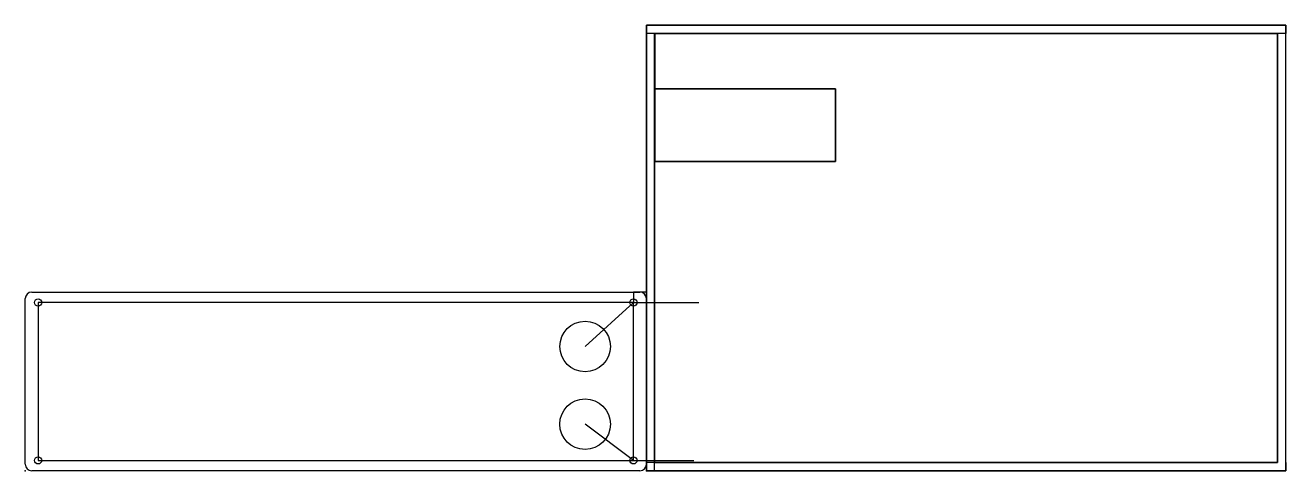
# Model space of a CAD drawing. Header units: centimetres. Extents: x -19.1 to 19.6, y 0 to 13.7.
import ezdxf

# ---------------------------------------------------------------- set-up
doc = ezdxf.new("R2010")
doc.units = ezdxf.units.CM
doc.header["$MEASUREMENT"] = 0
for name, color, linetype in [('mekko5X v5_Sketch1', 7, 'Continuous'), ('mekko5X v5_Sketch2', 7, 'Continuous'), ('mekko5X v5_Sketch3', 7, 'Continuous'), ('mekko5X v5_Sketch4', 7, 'Continuous'), ('mekko5X v5_Sketch5', 7, 'Continuous'), ('mekko5X v5_Sketch6', 7, 'Continuous'), ('mekko5X v5_Sketch7', 7, 'Continuous'), ('mekko5X v5_Sketch8', 7, 'Continuous'), ('mekko5X v5_Sketch9', 7, 'Continuous')]:
    doc.layers.add(name, color=color, linetype=linetype)

msp = doc.modelspace()

# ---------------------------------------------------------------- linework, layer by layer
at = {"layer": 'mekko5X v5_Sketch1'}
msp.add_point((0, 0), dxfattribs=at)
at = {"layer": 'mekko5X v5_Sketch2'}
msp.add_point((0, 0), dxfattribs=at)
at = {"layer": 'mekko5X v5_Sketch3'}
for p, q in [((0, 0), (0, 13.657)), ((0, 13.657), (0, 0)), ((19.61, 13.657), (0, 13.657)), ((0, 13.657), (0.25, 13.657)), ((19.61, 0), (19.61, 13.657)), ((0.25, 13.407), (0.25, 0.25)), ((19.36, 13.407), (0.25, 13.407)), ((19.36, 0.25), (19.36, 13.407)), ((0, 0.25), (0, 0)), ((0, 0), (0, 0.25)), ((0.25, 0.25), (0, 0.25)), ((0, 0), (19.61, 0)), ((0.25, 0), (0, 0)), ((0, 0), (0.25, 0)), ((19.61, 0), (0, 0)), ((0.25, 0.25), (19.36, 0.25)), ((0.25, 0), (0.25, 0.25)), ((19.61, 0.25), (19.61, 0))]:
    msp.add_line(p, q, dxfattribs=at)
msp.add_point((0, 0), dxfattribs=at)
at = {"layer": 'mekko5X v5_Sketch4'}
for p, q in [((0, 13.657, 1.3), (19.61, 13.657, 1.3)), ((19.61, 13.657, 1.3), (0, 13.657, 1.3)), ((0, 13.657, 1.3), (0, 0, 1.3)), ((0, 13.407, 1.3), (0, 13.657, 1.3)), ((19.61, 0, 1.3), (19.61, 13.657, 1.3)), ((19.61, 13.657, 1.3), (19.61, 13.407, 1.3)), ((19.61, 13.407, 1.3), (0, 13.407, 1.3)), ((0.25, 13.407, 1.3), (19.36, 13.407, 1.3)), ((0.25, 0.25, 1.3), (0.25, 13.407, 1.3)), ((19.36, 13.407, 1.3), (19.36, 0.25, 1.3)), ((0, 0, 1.3), (19.61, 0, 1.3)), ((19.36, 0.25, 1.3), (0.25, 0.25, 1.3))]:
    msp.add_line(p, q, dxfattribs=at)
msp.add_point((0, 0, 1.3), dxfattribs=at)
at = {"layer": 'mekko5X v5_Sketch5'}
for p, q in [((19.36, 13.407, 0.3), (0.25, 13.407, 0.3)), ((0.25, 13.407, 0.3), (0.25, 0.25, 0.3)), ((0.256, 13.407, 0.3), (0.256, 11.707, 0.3)), ((19.36, 0.25, 0.3), (19.36, 13.407, 0.3)), ((0.256, 11.707, 0.3), (0.256, 9.484, 0.3)), ((5.796, 11.707, 0.3), (0.256, 11.707, 0.3)), ((0.256, 11.707, 0.3), (0.256, 9.484, 0.3)), ((5.796, 9.484, 0.3), (5.796, 11.707, 0.3)), ((0.256, 9.484, 0.3), (5.796, 9.484, 0.3)), ((0.25, 0.25, 0.3), (19.36, 0.25, 0.3))]:
    msp.add_line(p, q, dxfattribs=at)
msp.add_point((0, 0, 0.3), dxfattribs=at)
at = {"layer": 'mekko5X v5_Sketch6'}
for p, q in [((0.256, 11.707, 0.3), (0.256, 9.484, 0.3)), ((0.256, 9.484), (0.256, 11.707)), ((0.256, 11.707), (0.256, 11.707, 0.3)), ((0.256, 9.484, 0.3), (0.256, 9.484))]:
    msp.add_line(p, q, dxfattribs=at)
msp.add_point((0.256, 0), dxfattribs=at)
at = {"layer": 'mekko5X v5_Sketch7'}
for p, q in [((0.25, 13.407, 0.3), (0.25, 11.707, 0.3)), ((19.36, 13.407, 0.3), (0.25, 13.407, 0.3)), ((19.36, 0.25, 0.3), (19.36, 13.407, 0.3)), ((0.25, 11.707, 0.3), (5.796, 11.707, 0.3)), ((5.796, 11.707, 0.3), (5.796, 9.484, 0.3)), ((0.25, 9.484, 0.3), (0.25, 0.25, 0.3)), ((5.796, 9.484, 0.3), (0.25, 9.484, 0.3)), ((0.25, 0.25, 0.3), (19.36, 0.25, 0.3))]:
    msp.add_line(p, q, dxfattribs=at)
msp.add_point((0, 0, 0.3), dxfattribs=at)
at = {"layer": 'mekko5X v5_Sketch8'}
msp.add_point((0, 0), dxfattribs=at)
at = {"layer": 'mekko5X v5_Sketch9'}
for p, q in [((-18.85, 5.477), (-0.2, 5.477)), ((0, 5.477), (-0.396, 5.477)), ((-0.396, 5.477), (-0.396, 5.159)), ((0, 5.159), (0, 5.477)), ((-19.05, 0.2), (-19.05, 5.277)), ((-0.396, 5.159), (-18.654, 5.159)), ((-18.654, 5.159), (-18.654, 0.318)), ((-0.396, 5.159), (-1.879, 3.81)), ((-0.396, 5.159), (0, 5.159)), ((-0.396, 0.318), (-0.396, 5.159)), ((-0.396, 5.159), (1.609, 5.159)), ((0, 5.277), (0, 0.2)), ((-0.396, 0.318), (-1.88, 1.428)), ((-0.2, 0), (-18.85, 0)), ((-18.654, 0.318), (-0.396, 0.318)), ((-0.396, 0.318), (1.457, 0.318))]:
    msp.add_line(p, q, dxfattribs=at)
for centre, radius in [((-18.654, 5.159), 0.11), ((-0.396, 5.159), 0.11), ((-1.879, 3.81), 0.775), ((-1.88, 1.428), 0.775), ((-18.654, 0.318), 0.11), ((-0.396, 0.318), 0.11)]:
    msp.add_circle(centre, radius, dxfattribs=at)
for centre, start, end in [((-18.85, 5.277), 90, 180), ((-0.2, 5.277), 0, 90), ((-18.85, 0.2), 180, 270), ((-0.2, 0.2), 270, 360)]:
    msp.add_arc(centre, 0.2, start, end, dxfattribs=at)
for p in [(-19.05, 0), (0, 0), (0, 0)]:
    msp.add_point(p, dxfattribs=at)

doc.saveas('drawing.dxf')
